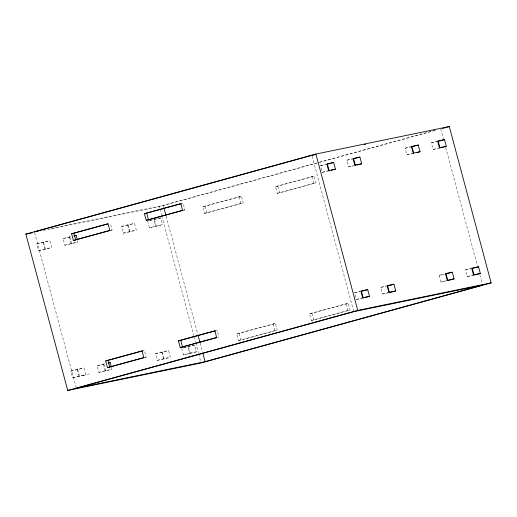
<?xml version="1.0" encoding="UTF-8"?>
<svg xmlns="http://www.w3.org/2000/svg" width="517" height="517" viewBox="0 0 517 517"><rect width="100%" height="100%" fill="white"/><g stroke="black" fill="none" stroke-linecap="round" stroke-linejoin="round"><path stroke-width="0.39" stroke-dasharray="2.58 1.94" d="M36.791 243.946L49.91 240.806L51.7 247.481L45.438 249.207L38.581 250.622L36.791 243.946L49.91 240.806M77.544 240.586L77.938 242.072L64.799 245.22L63.009 238.537L70.797 236.495M64.799 245.22L77.938 242.072M51.028 228.482L163.236 205.339L318.685 162.435M319.461 162.222L436.826 129.832M43.215 230.53L159.249 206.6L318.646 162.609M319.428 162.396L436.839 129.987M329.193 170.894L322.33 172.31L320.54 165.627L325.426 164.283M354.649 165.64L348.555 166.901L346.765 160.225L352.342 158.68M63.009 238.537L71.268 236.741M121.385 226.504L134.51 223.357L136.301 230.033L130.032 231.765L123.175 233.18L121.385 226.504L134.51 223.357M413.787 153.446L406.924 154.861L405.134 148.185L410.718 146.647M110.541 230.375L112.092 229.949L110.302 223.266M183.341 210.283L184.886 209.857L183.102 203.175L180.814 203.646M38.581 250.622L51.7 247.481M322.33 172.31L327.907 170.772M148.301 220.901L152.489 219.744M440.012 148.043L433.149 149.452L431.359 142.776L436.936 141.238M149.891 220.623L160.742 217.948L162.532 224.624L149.394 227.771L147.603 221.095M202.709 206.755L241.394 196.234L243.184 202.91L206.781 212.959L204.499 213.431L202.709 206.755L241.394 196.234M275.509 186.656L314.181 176.142L315.971 182.824L279.581 192.867L277.299 193.339L275.509 186.656L314.181 176.142M348.555 166.901L353.434 165.556M123.175 233.18L136.301 230.033M406.924 154.861L412.501 153.323M149.394 227.771L162.532 224.624M433.149 149.452L438.028 148.108M204.499 213.431L243.184 202.91M277.299 193.339L315.971 182.824M70.842 371.109L83.98 367.962L85.77 374.638L79.495 376.37L72.632 377.785L70.842 371.109L83.98 367.962M363.244 298.057L356.387 299.472L354.597 292.79L360.872 291.058M111.594 367.749L111.989 369.228L98.857 372.376L97.067 365.7L105.63 363.496M388.706 292.803L382.606 294.063L380.816 287.381L386.399 285.843M97.067 365.7L105.319 363.903M155.436 353.66L168.574 350.513L170.364 357.195L164.089 358.927L157.226 360.343L155.436 353.66L168.574 350.513M445.551 281.08L440.982 282.023L439.192 275.348L445.467 273.616M144.592 357.538L146.143 357.111L144.353 350.429L142.065 350.901M72.632 377.785L85.77 374.638M356.387 299.472L362.663 297.74M185.842 347.101L181.661 348.258L183.451 354.933L196.589 351.786L194.799 345.11L187.936 346.519L189.726 353.201L196.589 351.786M474.063 275.199L467.2 276.614L465.41 269.939L471.691 268.207M82.92 375.665L89.202 373.933M183.186 347.941L194.799 345.11M236.76 333.911L275.451 323.396L277.235 330.072L240.838 340.121L238.55 340.593L236.76 333.911L275.451 323.396M309.56 313.819L348.238 303.305L350.028 309.987L313.638 320.029L311.35 320.501L309.56 313.819L348.238 303.305M98.857 372.376L111.989 369.228M382.606 294.063L388.881 292.331M157.226 360.343L170.364 357.195M440.982 282.023L447.257 280.292M183.451 354.933L189.726 353.201M467.2 276.614L473.475 274.882M238.55 340.593L277.235 330.072M311.35 320.501L350.028 309.987M320.54 165.627L327.403 164.219M346.765 160.225L353.628 158.809M405.134 148.185L411.997 146.77M431.359 142.776L438.222 141.361M183.367 210.167L184.886 209.857M160.742 217.948L153.879 219.363L155.669 226.039M109.804 230.42L112.092 229.949M354.597 292.79L359.929 291.691M380.816 287.381L386.154 286.282M439.192 275.348L444.523 274.243M465.41 269.939L470.748 268.84M214.865 330.809L217.153 330.337L218.943 337.013L217.418 337.33M144.618 357.421L146.143 357.111M440.717 128.759L443.424 138.866M445.712 147.423L477.378 265.648M479.879 274.986L482.167 283.536M312.113 156.102L353.57 310.879M311.893 176.614L313.683 183.296M345.951 303.776L347.741 310.458M277.797 186.185L279.581 192.867M311.848 313.347L313.638 320.029M239.106 196.706L240.896 203.381M273.163 323.868L274.954 330.544M204.997 206.283L206.781 212.959M239.048 333.439L240.838 340.121M163.236 205.339L163.863 207.672M166.157 216.229L197.817 334.454M200.111 343.01L202.612 352.342M159.249 206.6L159.663 208.157M159.876 208.939L161.543 215.156M161.75 215.938L193.83 335.714M194.037 336.496L195.497 341.937M195.704 342.719L198.412 352.827M198.625 353.602L200.706 361.383M154.467 219.68L156.257 226.356M188.524 346.842L190.308 353.518M128.242 225.089L130.032 231.765M162.299 352.245L164.089 358.927M127.66 224.772L129.45 231.448M161.711 351.928L163.501 358.611M69.873 237.122L71.663 243.804M103.923 364.285L105.714 370.96M69.272 236.812L71.062 243.488M103.342 363.968L105.132 370.644M43.648 242.531L45.438 249.207M77.705 369.694L79.495 376.37M43.066 242.215L44.856 248.89M77.117 369.377L78.907 376.053M34.639 232.682L76.096 387.466"/><path stroke-width="0.78" d="M25.85 234.111L315.9 154.06L449.279 126.555L491.15 282.889L201.119 362.94L67.74 390.445L25.85 234.111L32.164 232.812M311.131 155.533L34.432 231.907L38.381 231.093M442.281 128.487L449.279 126.555M71.611 233.787L108.014 223.738L109.804 230.42L73.401 240.463L71.611 233.787L107.975 223.913M144.411 213.695L180.814 203.646L182.604 210.329L146.201 220.371L144.411 213.695L181.551 203.601M331.281 170.319L335.468 169.162L333.678 162.487L327.403 164.219L329.193 170.894M74.054 235.972L76.148 235.39L77.343 239.843M356.808 165.104L361.693 163.753L359.903 157.078L353.628 158.809L355.412 165.485M416.573 152.677L420.062 151.714L418.272 145.038L411.997 146.77L413.787 153.446M73.401 240.463L109.766 230.588M146.201 220.371L182.566 210.497M441.402 147.655L446.287 146.311L444.497 139.629L438.222 141.361L440.012 148.043M105.668 360.95L142.065 350.901L143.855 357.583L107.458 367.626L105.668 360.95L142.802 350.856M178.468 340.858L214.865 330.809L216.655 337.485L180.259 347.534L178.468 340.858L215.602 330.764M365.338 297.475L369.519 296.325L367.729 289.643L361.454 291.375L363.244 298.057M108.111 363.128L110.205 362.553L111.394 367.005M390.167 292.454L395.744 290.916L393.954 284.24L387.679 285.972L389.469 292.648M448.536 280.414L454.113 278.876L452.33 272.2L446.048 273.932L447.838 280.608M107.458 367.626L143.816 357.751M180.259 347.534L216.617 337.659M475.459 274.818L480.338 273.467L478.548 266.791L472.273 268.523L474.063 275.199M67.74 390.445L357.77 310.394L491.15 282.889M205.107 361.68L482.587 285.093L353.777 311.661L76.303 388.241L205.107 361.68L202.819 353.124M311.906 155.32L315.066 154.667M364.065 144.566L365.642 144.243M333.678 162.487L326.815 163.895L328.605 170.578L335.468 169.162M359.903 157.078L353.04 158.493L354.83 165.169L361.693 163.753M418.272 145.038L411.409 146.453L413.199 153.129L420.062 151.714M444.497 139.629L437.634 141.044L439.424 147.72L446.287 146.311M73.853 235.862L76.148 235.39M367.729 289.643L360.872 291.058L362.663 297.74L369.519 296.325M393.954 284.24L387.097 285.649L388.881 292.331L395.744 290.916M452.33 272.2L445.467 273.616L447.257 280.292L454.113 278.876M478.548 266.791L471.691 268.207L473.475 274.882L480.338 273.467M108.68 362.869L110.205 362.553M315.9 154.06L357.77 310.394M164.07 208.454L165.944 215.453M198.024 335.236L199.905 342.235M146.699 213.224L148.489 219.899M180.756 340.386L182.54 347.062M73.899 233.316L75.689 239.991M107.956 360.478L109.746 367.154"/></g></svg>
